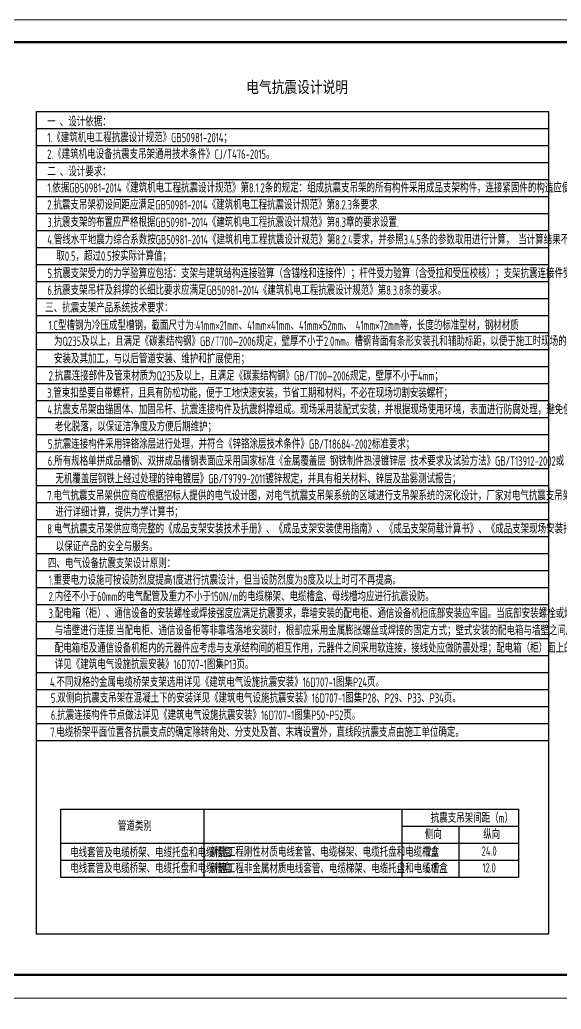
# Model space of a CAD drawing. Extents: x 3002737 to 4077523, y -995787 to -7267.
# Drawn here: x 3503966 to 3527183, y -639862 to -597432 of the extents above; entities that cross this region are included whole.
import ezdxf

# ---------------------------------------------------------------- set-up
doc = ezdxf.new("R2010")
doc.units = 0
doc.header["$LTSCALE"] = 1000
doc.header["$MEASUREMENT"] = 0
doc.layers.add('TEL_TEXT', color=7, linetype='CONTINUOUS')
doc.layers.add('图框', color=147, linetype='CONTINUOUS', lineweight=20)
doc.styles.add('ICDA-STYLE2', font='simhei.ttf', dxfattribs={"width": 0.8})
doc.styles.add('TSSD_Dimension', font='Tssdeng.shx', dxfattribs={"width": 0.7, "bigfont": 'tssdchn.shx'})

msp = doc.modelspace()

# ---------------------------------------------------------------- linework, layer by layer
at = {"layer": 'TEL_TEXT'}
for p, q in [((3505708.5, -631282.9), (3505708.5, -634198.9)), ((3505708.5, -631282.9), (3525356, -631282.9)), ((3511862, -631282.9), (3511862, -634198.9)), ((3520351.2, -631282.9), (3520351.2, -634198.9)), ((3525356, -631282.9), (3525356, -634198.9)), ((3520351.2, -632011.9), (3525356, -632011.9)), ((3522786.2, -632011.9), (3522786.2, -634198.9)), ((3505708.5, -632740.9), (3525356, -632740.9)), ((3505708.5, -632740.9), (3525356, -632740.9)), ((3505708.5, -633469.9), (3525356, -633469.9)), ((3505708.5, -634198.9), (3525356, -634198.9))]:
    msp.add_line(p, q, dxfattribs=at)
for points in [[(3504664.5, -601366), (3504664.5, -636626.4), (3526648.9, -636626.4), (3526648.9, -601366)], [(3504664.5, -601366), (3526648.9, -601366)], [(3504664.5, -602095), (3526648.9, -602095)], [(3504664.5, -602824), (3526648.9, -602824)], [(3504664.5, -603553), (3526648.9, -603553)], [(3504664.5, -604282), (3526648.9, -604282)], [(3504664.5, -605011), (3526648.9, -605011)], [(3504664.5, -605740), (3526648.9, -605740)], [(3504664.5, -605740), (3526648.9, -605740)], [(3504664.5, -606469), (3526648.9, -606469)], [(3504664.5, -607198), (3526648.9, -607198)], [(3504664.5, -607927), (3526648.9, -607927)], [(3504664.5, -608656), (3526648.9, -608656)], [(3504664.5, -609385), (3526648.9, -609385)], [(3504664.5, -610114), (3526648.9, -610114)], [(3504664.5, -610843), (3526648.9, -610843)], [(3504664.5, -611572), (3526648.9, -611572)], [(3504664.5, -612301), (3526648.9, -612301)], [(3504664.5, -613030), (3526648.9, -613030)], [(3504664.5, -613759), (3526648.9, -613759)], [(3504664.5, -614488), (3526648.9, -614488)], [(3504664.5, -615217), (3526648.9, -615217)], [(3504664.5, -615946), (3526648.9, -615946)], [(3504664.5, -615946), (3526648.9, -615946)], [(3504664.5, -616675), (3526648.9, -616675)], [(3504664.5, -617404), (3526648.9, -617404)], [(3504664.5, -618133), (3526648.9, -618133)], [(3504664.5, -618862), (3526648.9, -618862)], [(3504664.5, -619591), (3526648.9, -619591)], [(3504664.5, -620320), (3526648.9, -620320)], [(3504664.5, -621049), (3526648.9, -621049)], [(3504664.5, -621778), (3526648.9, -621778)], [(3504664.5, -622507), (3526648.9, -622507)], [(3504664.5, -623236), (3526648.9, -623236)], [(3504664.5, -623965), (3526648.9, -623965)], [(3504664.5, -624694), (3526648.9, -624694)], [(3504664.5, -625423), (3526648.9, -625423)], [(3504664.5, -626152), (3526648.9, -626152)], [(3504664.5, -626881), (3526648.9, -626881)], [(3504664.5, -627610), (3526648.9, -627610)], [(3504664.5, -628339), (3526648.9, -628339)]]:
    msp.add_lwpolyline(points, dxfattribs=at)
at = {"layer": '图框'}
for points in [[(3476751.6, -597432.4), (3536151.5, -597432.4), (3536151.5, -639386.6), (3476751.6, -639386.6)], [(3501451.8, -639386.6), (3585551.8, -639386.6), (3585551.8, -698786.6), (3501451.8, -698786.6)]]:
    msp.add_lwpolyline(points, close=True, dxfattribs=at)
at = {"layer": '图框', "const_width": 100}
msp.add_lwpolyline([(3479251.6, -638386.6), (3535151.6, -638386.6), (3535151.6, -598386.6), (3479251.6, -598386.6)], close=True, dxfattribs=at)

# ---------------------------------------------------------------- texts
at = {"layer": 'TEL_TEXT', "color": 4, "style": 'ICDA-STYLE2', "width": 0.8}
msp.add_text('电气抗震设计说明', height=500, dxfattribs=at).set_placement((3513675.9, -600567.9))
at = {"layer": 'TEL_TEXT', "style": 'TSSD_Dimension', "width": 0.7}
for s, p in [('一 、设计依据：', (3505147.6, -602002.8)), ('1.《建筑机电工程抗震设计规范》GB50981-2014；', (3505147.6, -602684.1)), ('2.《建筑机电设备抗震支吊架通用技术条件》CJ/T476-2015。', (3505137.5, -603395.1)), ('二 、设计要求：', (3505147.6, -604140.8)), ('1.依据GB50981-2014《建筑机电工程抗震设计规范》第8.1.2条的规定：组成抗震支吊架的所有构件采用成品支架构件，连接紧固件的构造应便于安装；', (3505147.6, -604839.5)), ('2.抗震支吊架初设间距应满足GB50981-2014《建筑机电工程抗震设计规范》第8.2.3条要求.', (3505147.6, -605566.9)), ('3.抗震支架的布置应严格根据GB50981-2014《建筑机电工程抗震设计规范》第8.3章的要求设置.', (3505147.6, -606313.6)), ('4.管线水平地震力综合系数按GB50981-2014《建筑机电工程抗震设计规范》第8.2.4要求，并参照3.4.5条的参数取用进行计算， 当计算结果不足0.5时', (3505147.6, -607062.1)), ('取0.5，超过0.5按实际计算值；', (3505534.7, -607764.4)), ('5.抗震支架受力的力学验算应包括：支架与建筑结构连接验算（含锚栓和连接件）；杆件受力验算（含受拉和受压校核）；支架抗震连接件受力校核等。', (3505147.6, -608506.7)), ('6.抗震支架吊杆及斜撑的长细比要求应满足GB50981-2014《建筑机电工程抗震设计规范》第8.3.8条的要求。', (3505147.6, -609229.4)), ('三、抗震支架产品系统技术要求：', (3505057.4, -609983.6)), ('  1.C型槽钢为冷压成型槽钢，截面尺寸为:41mm×21mm、41mm×41mm、41mm×52mm、 41mm×72mm等，长度的标准型材，钢材材质', (3504862.2, -610736.7)), ('为Q235及以上，且满足《碳素结构钢》GB/T700—2006规定，壁厚不小于2.0mm。槽钢背面有条形安装孔和辅助标距，以便于施工时现场的', (3505434.4, -611416.4)), ('安装及其加工，与以后管道安装、维护和扩展使用；', (3505434.4, -612167.5)), ('  2.抗震连接部件及管束材质为Q235及以上，且满足《碳素结构钢》GB/T700—2006规定，壁厚不小于4mm；', (3504863.2, -612901.6)), ('3.管束扣垫要自带螺杆，且具有防松功能，便于工地快速安装，节省工期和材料，不必在现场切割安装螺杆；', (3505137.1, -613636.1)), ('4.抗震支吊架由锚固体、加固吊杆、抗震连接构件及抗震斜撑组成。现场采用装配式安装，并根据现场使用环境，表面进行防腐处理，避免使用中产生粉尘或油漆', (3505150, -614346.8)), ('老化脱落，以保证洁净度及方便后期维护；', (3505466.7, -615080.5)), ('5.抗震连接构件采用锌铬涂层进行处理，并符合《锌铬涂层技术条件》GB/T18684-2002标准要求；', (3505170, -615826.9)), ('6.所有规格单拼成品槽钢、双拼成品槽钢表面应采用国家标准《金属覆盖层 钢铁制件热浸镀锌层 技术要求及试验方法》GB/T13912-2002或《金属及其他', (3505170, -616553.1)), ('无机覆盖层钢铁上经过处理的锌电镀层》GB/T9799-2011镀锌规定，并具有相关材料、锌层及盐雾测试报告；', (3505493.9, -617314.1)), ('7.电气抗震支吊架供应商应根据招标人提供的电气设计图，对电气抗震支吊架系统的区域进行支吊架系统的深化设计，厂家对电气抗震支吊架受力情况及材质选型', (3505143.9, -618039.3)), ('进行详细计算，提供力学计算书；', (3505492.5, -618744.7)), ('8.电气抗震支吊架供应商完整的《成品支架安装技术手册》、《成品支架安装使用指南》、《成品支架荷载计算书》、《成品支架现场安装指导手册》等一整套资料，', (3505143.9, -619462.1)), ('以保证产品的安全与服务。', (3505510.2, -620221.4)), ('四、电气设备抗震支架设计原则：', (3505173.9, -620942.3)), ('  1.重要电力设施可按设防烈度提高1度进行抗震设计，但当设防烈度为8度及以上时可不再提高。', (3504861.9, -621657.5)), ('  2.内径不小于60mm的电气配管及重力不小于150N/m的电缆梯架、电缆槽盒、母线槽均应进行抗震设防。', (3504861.9, -622362.1)), ('  3.配电箱（柜）、通信设备的安装螺栓或焊接强度应满足抗震要求，靠墙安装的配电柜、通信设备机柜底部安装应牢固。当底部安装螺栓或焊接强度不够时，应将顶部', (3504861.9, -623087.2)), ('与墙壁进行连接.当配电柜、通信设备柜等非靠墙落地安装时，根部应采用金属膨胀螺丝或焊接的固定方式；壁式安装的配电箱与墙壁之间应采用金属膨胀螺栓连接；', (3505465.3, -623822.5)), ('配电箱柜及通信设备机柜内的元器件应考虑与支承结构间的相互作用，元器件之间采用软连接，接线处应做防震处理；配电箱（柜）面上的仪表应与柜体组装牢固，', (3505465.3, -624576.2)), ('详见《建筑电气设施抗震安装》16D707-1图集P13页。', (3505465.3, -625276.2)), ('  4.不同规格的金属电缆桥架支架选用详见《建筑电气设施抗震安装》16D707-1图集P24页。', (3504920.5, -626037.3)), ('  5.双侧向抗震支吊架在混凝土下的安装详见《建筑电气设施抗震安装》16D707-1图集P28、P29、P33、P34页。', (3504959.8, -626717.3)), ('  6.抗震连接构件节点做法详见《建筑电气设施抗震安装》16D707-1图集P50~P52页。', (3504959.8, -627453)), (' 7.电缆桥架平面位置各抗震支点的确定除转角处、分支处及首、末端设置外，直线段抗震支点由施工单位确定。', (3505100.3, -628181.8))]:
    msp.add_text(s, height=400, dxfattribs=at).set_placement(p)
at = {"layer": 'TEL_TEXT', "char_height": 400, "style": 'TSSD_Dimension'}
for s, insert, width, attachment_point in [('管道类别', (3508174.4, -631807.8), 28987.307, 1), ('抗震支吊架间距（m）', (3521589.2, -631464), 17314.006, 1), ('侧向', (3521337.3, -632162.4), 17314.006, 1), ('纵向', (3523841.4, -632162.4), 17314.006, 1), ('电线套管及电缆桥架、电缆托盘和电缆槽盒', (3506128, -632945.5), 28987.307, 1), ('新建工程刚性材质电线套管、电缆梯架、电缆托盘和电缆槽盒', (3512121.3, -632922.4), 17314.006, 1), ('12.0', (3521588.4, -633079.2), 1911.448, 5), ('24.0', (3524092.5, -633079.2), 1911.448, 5), ('电线套管及电缆桥架、电缆托盘和电缆槽盒', (3506128, -633617.6), 28987.307, 1), ('新建工程非金属材质电线套管、电缆梯架、电缆托盘和电缆槽盒', (3512121.3, -633628.4), 18055.809, 1), ('6.0', (3521588.4, -633797.7), 1433.586, 5), ('12.0', (3524092.5, -633797.7), 1911.448, 5)]:
    msp.add_mtext(s, dxfattribs=dict(at, insert=insert, width=width, attachment_point=attachment_point))

doc.saveas('drawing.dxf')
